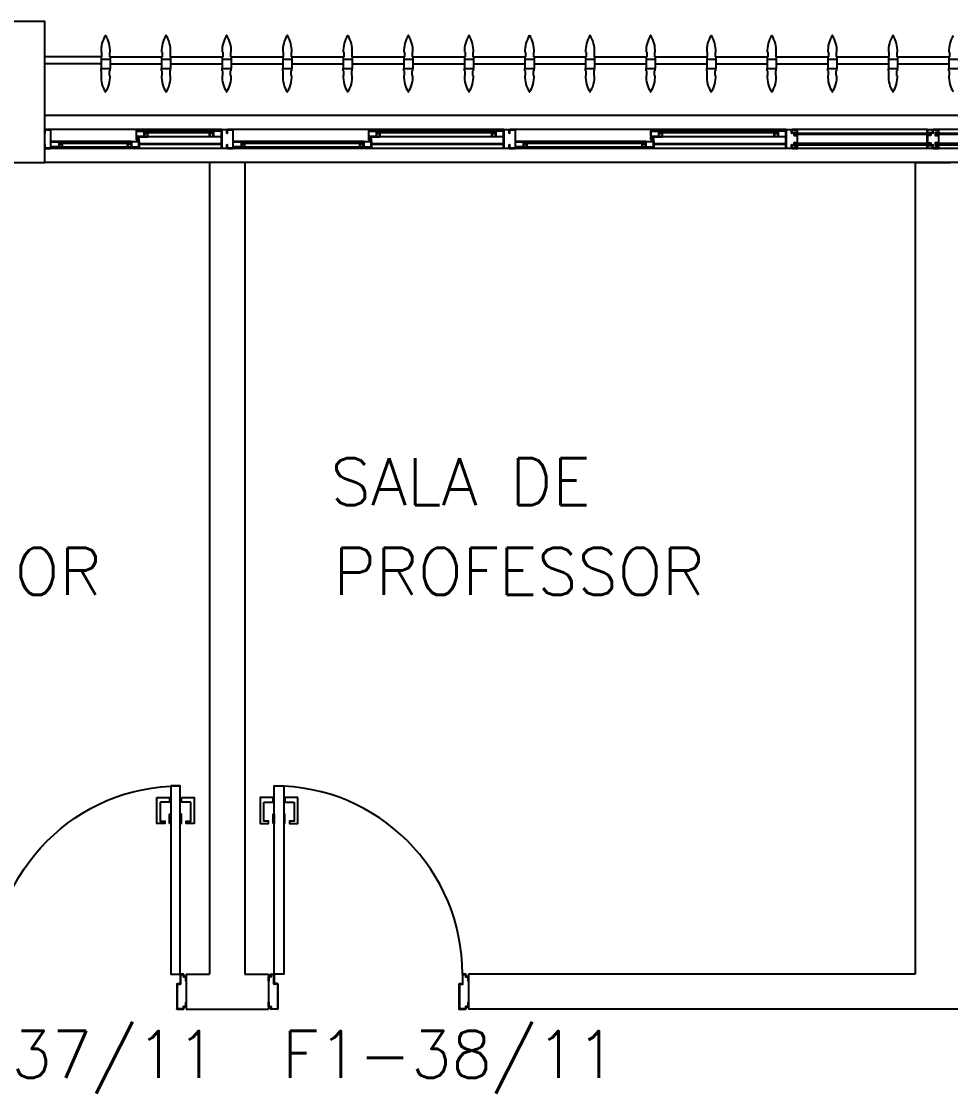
# Model space of a CAD drawing. Header units: millimetres. Extents: x 2801 to 3319, y 1187 to 1422.
# Drawn here: x 3009.075 to 3013.025, y 1325.842 to 1330.4 of the extents above; entities that cross this region are included whole.
import ezdxf

# ---------------------------------------------------------------- set-up
doc = ezdxf.new("R2010")
doc.units = ezdxf.units.MM
for name, color, linetype in [('AR-ALV', 2, 'Continuous'), ('AR-BRISES', 1, 'Continuous'), ('AR-ESQ', 1, 'Continuous'), ('AR-ESTC', 3, 'Continuous'), ('AR-PEITORIL', 1, 'Continuous'), ('AR-PORTA', 1, 'Continuous'), ('BR-PAINEL', 1, 'Continuous'), ('BR-SUPORTE', 1, 'Continuous'), ('DT-ESQ-BAGUETE-C', 2, 'Continuous'), ('DT-ESQ-BAGUETE-V', 1, 'Continuous'), ('DT-ESQ-CHAPA DOBRADA-V', 1, 'Continuous'), ('DT-ESQ-MARCO-V', 1, 'Continuous'), ('DT-ESQ-PERFIL CADEIRA-C', 2, 'Continuous'), ('DT-ESQ-PERFIL CADEIRA-V', 1, 'Continuous'), ('DT-ESQ-PERFIL U SIMPLES-C', 2, 'Continuous'), ('DT-ESQ-PERFIL U-C', 2, 'Continuous'), ('DT-ESQ-PERFIL U-V', 1, 'Continuous'), ('DT-ESQ-VIDRO-C', 2, 'Continuous'), ('DT-ESQ-VIDRO-V', 2, 'Continuous'), ('ENDEREÇO', 2, 'Continuous'), ('maçaneta', 1, 'Continuous'), ('mov', 1, 'Continuous'), ('PM-PERFIL U-C', 2, 'Continuous'), ('pm1', 2, 'Continuous'), ('TEXTO', 2, 'Continuous')]:
    doc.layers.add(name, color=color, linetype=linetype)
doc.styles.add('UNB-100', font='simplex.shx', dxfattribs={"height": 0.2})
doc.styles.add('UNB1-100', font='simplex.shx', dxfattribs={"height": 0.2})

# ---------------------------------------------------------------- blocks, each defined once
blk = doc.blocks.new('EF23-P')
at = {"layer": 'DT-ESQ-BAGUETE-C', "ltscale": 0.1}
for points in [[(2.61, -0.08), (2.5965, -0.08), (2.5965, -0.0785), (2.6095, -0.0785, 0.414214), (2.61, -0.078), (2.61, -0.067, 0.414214), (2.6095, -0.0665), (2.5965, -0.0665), (2.5965, -0.065), (2.61, -0.065, -0.414214), (2.6115, -0.0665), (2.6115, -0.0785, -0.414214)], [(3.1015, -0.08), (3.115, -0.08), (3.115, -0.0785), (3.102, -0.0785, -0.414214), (3.1015, -0.078), (3.1015, -0.067, -0.414214), (3.102, -0.0665), (3.115, -0.0665), (3.115, -0.065), (3.1015, -0.065, 0.414214), (3.1, -0.0665), (3.1, -0.0785, 0.414214)], [(3.81, -0.08), (3.7965, -0.08), (3.7965, -0.0785), (3.8095, -0.0785, 0.414214), (3.81, -0.078), (3.81, -0.067, 0.414214), (3.8095, -0.0665), (3.7965, -0.0665), (3.7965, -0.065), (3.81, -0.065, -0.414214), (3.8115, -0.0665), (3.8115, -0.0785, -0.414214)], [(4.3015, -0.08), (4.315, -0.08), (4.315, -0.0785), (4.302, -0.0785, -0.414214), (4.3015, -0.078), (4.3015, -0.067, -0.414214), (4.302, -0.0665), (4.315, -0.0665), (4.315, -0.065), (4.3015, -0.065, 0.414214), (4.3, -0.0665), (4.3, -0.0785, 0.414214)], [(4.7975, -0.08), (4.784, -0.08), (4.784, -0.0785), (4.797, -0.0785, 0.414214), (4.7975, -0.078), (4.7975, -0.067, 0.414214), (4.797, -0.0665), (4.784, -0.0665), (4.784, -0.065), (4.7975, -0.065, -0.414214), (4.799, -0.0665), (4.799, -0.0785, -0.414214)], [(5.0765, -0.08), (5.09, -0.08), (5.09, -0.0785), (5.077, -0.0785, -0.414214), (5.0765, -0.078), (5.0765, -0.067, -0.414214), (5.077, -0.0665), (5.09, -0.0665), (5.09, -0.065), (5.0765, -0.065, 0.414214), (5.075, -0.0665), (5.075, -0.0785, 0.414214)], [(2.0485, -0.125), (2.035, -0.125), (2.035, -0.1235), (2.048, -0.1235, 0.414214), (2.0485, -0.123), (2.0485, -0.112, 0.414214), (2.048, -0.1115), (2.035, -0.1115), (2.035, -0.11), (2.0485, -0.11, -0.414214), (2.05, -0.1115), (2.05, -0.1235, -0.414214)], [(2.5265, -0.125), (2.54, -0.125), (2.54, -0.1235), (2.527, -0.1235, -0.414214), (2.5265, -0.123), (2.5265, -0.112, -0.414214), (2.527, -0.1115), (2.54, -0.1115), (2.54, -0.11), (2.5265, -0.11, 0.414214), (2.525, -0.1115), (2.525, -0.1235, 0.414214)], [(3.2485, -0.125), (3.235, -0.125), (3.235, -0.1235), (3.248, -0.1235, 0.414214), (3.2485, -0.123), (3.2485, -0.112, 0.414214), (3.248, -0.1115), (3.235, -0.1115), (3.235, -0.11), (3.2485, -0.11, -0.414214), (3.25, -0.1115), (3.25, -0.1235, -0.414214)], [(3.7265, -0.125), (3.74, -0.125), (3.74, -0.1235), (3.727, -0.1235, -0.414214), (3.7265, -0.123), (3.7265, -0.112, -0.414214), (3.727, -0.1115), (3.74, -0.1115), (3.74, -0.11), (3.7265, -0.11, 0.414214), (3.725, -0.1115), (3.725, -0.1235, 0.414214)], [(4.4485, -0.125), (4.435, -0.125), (4.435, -0.1235), (4.448, -0.1235, 0.414214), (4.4485, -0.123), (4.4485, -0.112, 0.414214), (4.448, -0.1115), (4.435, -0.1115), (4.435, -0.11), (4.4485, -0.11, -0.414214), (4.45, -0.1115), (4.45, -0.1235, -0.414214)], [(4.714, -0.125), (4.7275, -0.125), (4.7275, -0.1235), (4.7145, -0.1235, -0.414214), (4.714, -0.123), (4.714, -0.112, -0.414214), (4.7145, -0.1115), (4.7275, -0.1115), (4.7275, -0.11), (4.714, -0.11, 0.414214), (4.7125, -0.1115), (4.7125, -0.1235, 0.414214)]]:
    blk.add_lwpolyline(points, format="xyb", close=True, dxfattribs=at)
at = {"layer": 'DT-ESQ-BAGUETE-V', "ltscale": 0.1}
for p, q in [((2.61, -0.065), (3.1015, -0.065)), ((3.81, -0.065), (4.3015, -0.065)), ((4.7975, -0.065), (5.0765, -0.065)), ((2.0485, -0.11), (2.5265, -0.11)), ((3.2485, -0.11), (3.7265, -0.11)), ((4.4485, -0.11), (4.714, -0.11))]:
    blk.add_line(p, q, dxfattribs=at)
at = {"layer": 'DT-ESQ-CHAPA DOBRADA-V', "ltscale": 0.1}
for p, q in [((2, -0.077), (2.5615, -0.077)), ((2, -0.08), (2.5615, -0.08)), ((3.2, -0.077), (3.7615, -0.077)), ((3.2, -0.08), (3.7615, -0.08)), ((4.4, -0.077), (4.749, -0.077)), ((4.4, -0.08), (4.749, -0.08))]:
    blk.add_line(p, q, dxfattribs=at)
at = {"layer": 'DT-ESQ-MARCO-V', "ltscale": 0.1}
for p, q in [((0.7985, -0.06), (1.3515, -0.06)), ((1.3985, -0.06), (1.9515, -0.06)), ((0.7985, -0.14), (1.3515, -0.14)), ((1.3985, -0.14), (1.9515, -0.14))]:
    blk.add_line(p, q, dxfattribs=at)
at = {"layer": 'DT-ESQ-PERFIL CADEIRA-C', "ltscale": 0.1}
for p, q in [((2.5635, -0.0885), (2.61, -0.0885)), ((3.15, -0.0885), (3.1015, -0.0885)), ((3.7635, -0.0885), (3.81, -0.0885)), ((4.35, -0.0885), (4.3015, -0.0885)), ((4.751, -0.0885), (4.7975, -0.0885)), ((5.125, -0.0885), (5.0765, -0.0885)), ((2, -0.1335), (2.0485, -0.1335)), ((2.573, -0.1335), (2.5265, -0.1335)), ((3.2, -0.1335), (3.2485, -0.1335)), ((3.773, -0.1335), (3.7265, -0.1335)), ((4.4, -0.1335), (4.4485, -0.1335)), ((4.7605, -0.1335), (4.714, -0.1335))]:
    blk.add_line(p, q, dxfattribs=at)
for points in [[(2.61, -0.087, -1), (2.61, -0.09), (2.5635, -0.09, -0.414214), (2.5615, -0.088), (2.5615, -0.067, -0.414214), (2.5635, -0.065), (2.595, -0.065, -0.414214), (2.5965, -0.0665), (2.5965, -0.087)], [(2.5965, -0.0885, -0.198913), (2.5954, -0.0881, -0.198913), (2.595, -0.087), (2.595, -0.067, 0.414214), (2.5945, -0.0665), (2.5635, -0.0665, 0.414214), (2.563, -0.067), (2.563, -0.088, 0.414214), (2.5635, -0.0885)], [(3.1015, -0.09), (3.15, -0.09), (3.15, -0.0885), (3.115, -0.0885, 0.198912), (3.1161, -0.0881, 0.198913), (3.1165, -0.087), (3.1165, -0.067, -0.414214), (3.117, -0.0665), (3.15, -0.0665), (3.15, -0.065), (3.1165, -0.065, 0.414214), (3.115, -0.0665), (3.115, -0.0785), (3.115, -0.08), (3.115, -0.087), (3.1015, -0.087, 1)], [(3.81, -0.087, -1), (3.81, -0.09), (3.7635, -0.09, -0.414214), (3.7615, -0.088), (3.7615, -0.067, -0.414214), (3.7635, -0.065), (3.795, -0.065, -0.414214), (3.7965, -0.0665), (3.7965, -0.087)], [(3.7965, -0.0885, -0.198913), (3.7954, -0.0881, -0.198913), (3.795, -0.087), (3.795, -0.067, 0.414214), (3.7945, -0.0665), (3.7635, -0.0665, 0.414214), (3.763, -0.067), (3.763, -0.088, 0.414214), (3.7635, -0.0885)], [(4.3015, -0.09), (4.35, -0.09), (4.35, -0.0885), (4.315, -0.0885, 0.198912), (4.3161, -0.0881, 0.198913), (4.3165, -0.087), (4.3165, -0.067, -0.414214), (4.317, -0.0665), (4.35, -0.0665), (4.35, -0.065), (4.3165, -0.065, 0.414214), (4.315, -0.0665), (4.315, -0.0785), (4.315, -0.08), (4.315, -0.087), (4.3015, -0.087, 1)], [(4.7975, -0.087, -1), (4.7975, -0.09), (4.751, -0.09, -0.414214), (4.749, -0.088), (4.749, -0.067, -0.414214), (4.751, -0.065), (4.7825, -0.065, -0.414214), (4.784, -0.0665), (4.784, -0.087)], [(4.784, -0.0885, -0.198913), (4.7829, -0.0881, -0.198913), (4.7825, -0.087), (4.7825, -0.067, 0.414214), (4.782, -0.0665), (4.751, -0.0665, 0.414214), (4.7505, -0.067), (4.7505, -0.088, 0.414214), (4.751, -0.0885)], [(5.0765, -0.09), (5.125, -0.09), (5.125, -0.0885), (5.09, -0.0885, 0.198912), (5.0911, -0.0881, 0.198913), (5.0915, -0.087), (5.0915, -0.067, -0.414214), (5.092, -0.0665), (5.125, -0.0665), (5.125, -0.065), (5.0915, -0.065, 0.414214), (5.09, -0.0665), (5.09, -0.0785), (5.09, -0.08), (5.09, -0.087), (5.0765, -0.087, 1)], [(2.0485, -0.135), (2, -0.135), (2, -0.1335), (2.035, -0.1335, -0.198912), (2.0339, -0.1331, -0.198913), (2.0335, -0.132), (2.0335, -0.112, 0.414214), (2.033, -0.1115), (2, -0.1115), (2, -0.11), (2.0335, -0.11, -0.414214), (2.035, -0.1115), (2.035, -0.1235), (2.035, -0.125), (2.035, -0.132), (2.0485, -0.132, -1)], [(2.5265, -0.132, 1), (2.5265, -0.135), (2.573, -0.135, 0.414214), (2.575, -0.133), (2.575, -0.112, 0.414214), (2.573, -0.11), (2.5415, -0.11, 0.414214), (2.54, -0.1115), (2.54, -0.132)], [(2.54, -0.1335, 0.198913), (2.5411, -0.1331, 0.198913), (2.5415, -0.132), (2.5415, -0.112, -0.414214), (2.542, -0.1115), (2.573, -0.1115, -0.414214), (2.5735, -0.112), (2.5735, -0.133, -0.414214), (2.573, -0.1335)], [(3.2485, -0.135), (3.2, -0.135), (3.2, -0.1335), (3.235, -0.1335, -0.198912), (3.2339, -0.1331, -0.198913), (3.2335, -0.132), (3.2335, -0.112, 0.414214), (3.233, -0.1115), (3.2, -0.1115), (3.2, -0.11), (3.2335, -0.11, -0.414214), (3.235, -0.1115), (3.235, -0.1235), (3.235, -0.125), (3.235, -0.132), (3.2485, -0.132, -1)], [(3.7265, -0.132, 1), (3.7265, -0.135), (3.773, -0.135, 0.414214), (3.775, -0.133), (3.775, -0.112, 0.414214), (3.773, -0.11), (3.7415, -0.11, 0.414214), (3.74, -0.1115), (3.74, -0.132)], [(3.74, -0.1335, 0.198913), (3.7411, -0.1331, 0.198913), (3.7415, -0.132), (3.7415, -0.112, -0.414214), (3.742, -0.1115), (3.773, -0.1115, -0.414214), (3.7735, -0.112), (3.7735, -0.133, -0.414214), (3.773, -0.1335)], [(4.4485, -0.135), (4.4, -0.135), (4.4, -0.1335), (4.435, -0.1335, -0.198912), (4.4339, -0.1331, -0.198913), (4.4335, -0.132), (4.4335, -0.112, 0.414214), (4.433, -0.1115), (4.4, -0.1115), (4.4, -0.11), (4.4335, -0.11, -0.414214), (4.435, -0.1115), (4.435, -0.1235), (4.435, -0.125), (4.435, -0.132), (4.4485, -0.132, -1)], [(4.714, -0.132, 1), (4.714, -0.135), (4.7605, -0.135, 0.414214), (4.7625, -0.133), (4.7625, -0.112, 0.414214), (4.7605, -0.11), (4.729, -0.11, 0.414214), (4.7275, -0.1115), (4.7275, -0.132)], [(4.7275, -0.1335, 0.198913), (4.7286, -0.1331, 0.198913), (4.729, -0.132), (4.729, -0.112, -0.414214), (4.7295, -0.1115), (4.7605, -0.1115, -0.414214), (4.761, -0.112), (4.761, -0.133, -0.414214), (4.7605, -0.1335)]]:
    blk.add_lwpolyline(points, format="xyb", close=True, dxfattribs=at)
at = {"layer": 'DT-ESQ-PERFIL CADEIRA-V', "ltscale": 0.1}
for p, q in [((2.595, -0.09), (3.1015, -0.09)), ((3.795, -0.09), (4.3015, -0.09)), ((4.7825, -0.09), (5.0765, -0.09)), ((2.0485, -0.135), (2.5265, -0.135)), ((3.2485, -0.135), (3.7265, -0.135)), ((4.4485, -0.135), (4.714, -0.135))]:
    blk.add_line(p, q, dxfattribs=at)
at = {"layer": 'DT-ESQ-PERFIL U SIMPLES-C', "ltscale": 0.1}
for points in [[(2.5635, -0.102), (2.5715, -0.102), (2.5715, -0.1005), (2.5635, -0.1005, -0.414214), (2.563, -0.1), (2.563, -0.092, -0.414214), (2.5635, -0.0915), (2.5715, -0.0915), (2.5715, -0.09), (2.5635, -0.09, 0.414214), (2.5615, -0.092), (2.5615, -0.1, 0.414214)], [(3.7635, -0.102), (3.7715, -0.102), (3.7715, -0.1005), (3.7635, -0.1005, -0.414214), (3.763, -0.1), (3.763, -0.092, -0.414214), (3.7635, -0.0915), (3.7715, -0.0915), (3.7715, -0.09), (3.7635, -0.09, 0.414214), (3.7615, -0.092), (3.7615, -0.1, 0.414214)], [(4.751, -0.102), (4.759, -0.102), (4.759, -0.1005), (4.751, -0.1005, -0.414214), (4.7505, -0.1), (4.7505, -0.092, -0.414214), (4.751, -0.0915), (4.759, -0.0915), (4.759, -0.09), (4.751, -0.09, 0.414214), (4.749, -0.092), (4.749, -0.1, 0.414214)], [(2.573, -0.098), (2.565, -0.098), (2.565, -0.0995), (2.573, -0.0995, -0.414214), (2.5735, -0.1), (2.5735, -0.108, -0.414214), (2.573, -0.1085), (2.565, -0.1085), (2.565, -0.11), (2.573, -0.11, 0.414214), (2.575, -0.108), (2.575, -0.1, 0.414214)], [(3.773, -0.098), (3.765, -0.098), (3.765, -0.0995), (3.773, -0.0995, -0.414214), (3.7735, -0.1), (3.7735, -0.108, -0.414214), (3.773, -0.1085), (3.765, -0.1085), (3.765, -0.11), (3.773, -0.11, 0.414214), (3.775, -0.108), (3.775, -0.1, 0.414214)], [(4.7605, -0.098), (4.7525, -0.098), (4.7525, -0.0995), (4.7605, -0.0995, -0.414214), (4.761, -0.1), (4.761, -0.108, -0.414214), (4.7605, -0.1085), (4.7525, -0.1085), (4.7525, -0.11), (4.7605, -0.11, 0.414214), (4.7625, -0.108), (4.7625, -0.1, 0.414214)]]:
    blk.add_lwpolyline(points, format="xyb", close=True, dxfattribs=at)
at = {"layer": 'DT-ESQ-PERFIL U-C', "ltscale": 0.1}
for points in [[(1.35, -0.1285), (1.35, -0.1385, 0.414214), (1.3515, -0.14), (1.3735, -0.14, 0.414214), (1.375, -0.1385), (1.375, -0.125), (1.3735, -0.125), (1.3735, -0.138, -0.414214), (1.373, -0.1385), (1.352, -0.1385, -0.414214), (1.3515, -0.138), (1.3515, -0.1285), (1.3645, -0.1285, 0.414214), (1.366, -0.127), (1.366, -0.117, 0.414214), (1.3645, -0.1155), (1.3515, -0.1155), (1.3515, -0.0845), (1.3645, -0.0845, 0.414214), (1.366, -0.083), (1.366, -0.073, 0.414214), (1.3645, -0.0715), (1.3515, -0.0715), (1.3515, -0.062, -0.414214), (1.352, -0.0615), (1.373, -0.0615, -0.414214), (1.3735, -0.062), (1.3735, -0.075), (1.375, -0.075), (1.375, -0.0615, 0.414214), (1.3735, -0.06), (1.3515, -0.06, 0.414214), (1.35, -0.0615), (1.35, -0.0715, 0.414214), (1.3515, -0.073), (1.3645, -0.073), (1.3645, -0.083), (1.3515, -0.083), (1.3515, -0.083, 0.414214), (1.35, -0.0845), (1.35, -0.1155, 0.414214), (1.3515, -0.117), (1.3515, -0.117), (1.3645, -0.117), (1.3645, -0.127), (1.3515, -0.127, 0.414214)], [(1.4, -0.1285), (1.4, -0.1385, -0.414214), (1.3985, -0.14), (1.3765, -0.14, -0.414214), (1.375, -0.1385), (1.375, -0.125), (1.3765, -0.125), (1.3765, -0.138, 0.414214), (1.377, -0.1385), (1.398, -0.1385, 0.414214), (1.3985, -0.138), (1.3985, -0.1285), (1.3855, -0.1285, -0.414214), (1.384, -0.127), (1.384, -0.117, -0.414214), (1.3855, -0.1155), (1.3985, -0.1155), (1.3985, -0.0845), (1.3855, -0.0845, -0.414214), (1.384, -0.083), (1.384, -0.073, -0.414214), (1.3855, -0.0715), (1.3985, -0.0715), (1.3985, -0.062, 0.414214), (1.398, -0.0615), (1.377, -0.0615, 0.414214), (1.3765, -0.062), (1.3765, -0.075), (1.375, -0.075), (1.375, -0.0615, -0.414214), (1.3765, -0.06), (1.3985, -0.06, -0.414214), (1.4, -0.0615), (1.4, -0.0715, -0.414214), (1.3985, -0.073), (1.3855, -0.073), (1.3855, -0.083), (1.3985, -0.083), (1.3985, -0.083, -0.414214), (1.4, -0.0845), (1.4, -0.1155, -0.414214), (1.3985, -0.117), (1.3985, -0.117), (1.3855, -0.117), (1.3855, -0.127), (1.3985, -0.127, -0.414214)], [(1.95, -0.1285), (1.95, -0.1385, 0.414214), (1.9515, -0.14), (1.9735, -0.14, 0.414214), (1.975, -0.1385), (1.975, -0.125), (1.9735, -0.125), (1.9735, -0.138, -0.414214), (1.973, -0.1385), (1.952, -0.1385, -0.414214), (1.9515, -0.138), (1.9515, -0.1285), (1.9645, -0.1285, 0.414214), (1.966, -0.127), (1.966, -0.117, 0.414214), (1.9645, -0.1155), (1.9515, -0.1155), (1.9515, -0.0845), (1.9645, -0.0845, 0.414214), (1.966, -0.083), (1.966, -0.073, 0.414214), (1.9645, -0.0715), (1.9515, -0.0715), (1.9515, -0.062, -0.414214), (1.952, -0.0615), (1.973, -0.0615, -0.414214), (1.9735, -0.062), (1.9735, -0.075), (1.975, -0.075), (1.975, -0.0615, 0.414214), (1.9735, -0.06), (1.9515, -0.06, 0.414214), (1.95, -0.0615), (1.95, -0.0715, 0.414214), (1.9515, -0.073), (1.9645, -0.073), (1.9645, -0.083), (1.9515, -0.083), (1.9515, -0.083, 0.414214), (1.95, -0.0845), (1.95, -0.1155, 0.414214), (1.9515, -0.117), (1.9515, -0.117), (1.9645, -0.117), (1.9645, -0.127), (1.9515, -0.127, 0.414214)], [(1.975, -0.0615, -0.414214), (1.9765, -0.06), (1.9985, -0.06, -0.414214), (2, -0.0615), (2, -0.1385, -0.414214), (1.9985, -0.14), (1.9765, -0.14, -0.414214), (1.975, -0.1385), (1.975, -0.125), (1.9765, -0.125), (1.9765, -0.138, 0.414214), (1.977, -0.1385), (1.998, -0.1385, 0.414214), (1.9985, -0.138), (1.9985, -0.062, 0.414214), (1.998, -0.0615), (1.977, -0.0615, 0.414214), (1.9765, -0.062), (1.9765, -0.075), (1.975, -0.075)], [(3.175, -0.0615, 0.414214), (3.1735, -0.06), (3.1515, -0.06, 0.414214), (3.15, -0.0615), (3.15, -0.1385, 0.414214), (3.1515, -0.14), (3.1735, -0.14, 0.414214), (3.175, -0.1385), (3.175, -0.125), (3.1735, -0.125), (3.1735, -0.138, -0.414214), (3.173, -0.1385), (3.152, -0.1385, -0.414214), (3.1515, -0.138), (3.1515, -0.062, -0.414214), (3.152, -0.0615), (3.173, -0.0615, -0.414214), (3.1735, -0.062), (3.1735, -0.075), (3.175, -0.075)], [(3.175, -0.0615, -0.414214), (3.1765, -0.06), (3.1985, -0.06, -0.414214), (3.2, -0.0615), (3.2, -0.1385, -0.414214), (3.1985, -0.14), (3.1765, -0.14, -0.414214), (3.175, -0.1385), (3.175, -0.125), (3.1765, -0.125), (3.1765, -0.138, 0.414214), (3.177, -0.1385), (3.198, -0.1385, 0.414214), (3.1985, -0.138), (3.1985, -0.062, 0.414214), (3.198, -0.0615), (3.177, -0.0615, 0.414214), (3.1765, -0.062), (3.1765, -0.075), (3.175, -0.075)], [(4.375, -0.0615, 0.414214), (4.3735, -0.06), (4.3515, -0.06, 0.414214), (4.35, -0.0615), (4.35, -0.1385, 0.414214), (4.3515, -0.14), (4.3735, -0.14, 0.414214), (4.375, -0.1385), (4.375, -0.125), (4.3735, -0.125), (4.3735, -0.138, -0.414214), (4.373, -0.1385), (4.352, -0.1385, -0.414214), (4.3515, -0.138), (4.3515, -0.062, -0.414214), (4.352, -0.0615), (4.373, -0.0615, -0.414214), (4.3735, -0.062), (4.3735, -0.075), (4.375, -0.075)], [(4.375, -0.0615, -0.414214), (4.3765, -0.06), (4.3985, -0.06, -0.414214), (4.4, -0.0615), (4.4, -0.1385, -0.414214), (4.3985, -0.14), (4.3765, -0.14, -0.414214), (4.375, -0.1385), (4.375, -0.125), (4.3765, -0.125), (4.3765, -0.138, 0.414214), (4.377, -0.1385), (4.398, -0.1385, 0.414214), (4.3985, -0.138), (4.3985, -0.062, 0.414214), (4.398, -0.0615), (4.377, -0.0615, 0.414214), (4.3765, -0.062), (4.3765, -0.075), (4.375, -0.075)], [(5.15, -0.0615, 0.414214), (5.1485, -0.06), (5.1265, -0.06, 0.414214), (5.125, -0.0615), (5.125, -0.1385, 0.414214), (5.1265, -0.14), (5.1485, -0.14, 0.414214), (5.15, -0.1385), (5.15, -0.125), (5.1485, -0.125), (5.1485, -0.138, -0.414214), (5.148, -0.1385), (5.127, -0.1385, -0.414214), (5.1265, -0.138), (5.1265, -0.062, -0.414214), (5.127, -0.0615), (5.148, -0.0615, -0.414214), (5.1485, -0.062), (5.1485, -0.075), (5.15, -0.075)]]:
    blk.add_lwpolyline(points, format="xyb", close=True, dxfattribs=at)
at = {"layer": 'DT-ESQ-PERFIL U-V', "ltscale": 0.1}
for p, q in [((1.9985, -0.06), (3.1515, -0.06)), ((3.1985, -0.06), (4.3515, -0.06)), ((4.3985, -0.06), (5.1265, -0.06)), ((1.9985, -0.14), (3.1515, -0.14)), ((3.1985, -0.14), (4.3515, -0.14)), ((4.3985, -0.14), (5.1265, -0.14))]:
    blk.add_line(p, q, dxfattribs=at)
at = {"layer": 'DT-ESQ-VIDRO-C', "ltscale": 0.1}
for points in [[(1.3625, -0.081), (1.3625, -0.075), (0.7875, -0.075), (0.7875, -0.081)], [(1.9625, -0.081), (1.9625, -0.075), (1.3875, -0.075), (1.3875, -0.081)], [(3.1125, -0.085), (3.1125, -0.082), (2.599, -0.082), (2.599, -0.085)], [(4.3125, -0.085), (4.3125, -0.082), (3.799, -0.082), (3.799, -0.085)], [(5.0875, -0.085), (5.0875, -0.082), (4.7865, -0.082), (4.7865, -0.085)], [(2.038, -0.13), (2.038, -0.127), (2.537, -0.127), (2.537, -0.13)], [(3.238, -0.13), (3.238, -0.127), (3.737, -0.127), (3.737, -0.13)], [(4.438, -0.13), (4.438, -0.127), (4.7245, -0.127), (4.7245, -0.13)]]:
    blk.add_lwpolyline(points, close=True, dxfattribs=at)
at = {"layer": 'DT-ESQ-VIDRO-V', "ltscale": 0.1}
for points in [[(1.3625, -0.119), (1.3625, -0.125), (0.7875, -0.125), (0.7875, -0.119)], [(1.9625, -0.119), (1.9625, -0.125), (1.3875, -0.125), (1.3875, -0.119)]]:
    blk.add_lwpolyline(points, close=True, dxfattribs=at)
blk = doc.blocks.new('BR-MODULO8')
at = {"layer": 'BR-PAINEL'}
for p, q in [((-4.9117, 0.27), (-4.9092, 0.27)), ((-4.9117, 0.25), (-4.9117, 0.24)), ((-4.9117, 0.25), (-4.9092, 0.25)), ((-4.9117, 0.24), (-4.8733, 0.24)), ((-4.9117, 0.24), (-4.9117, 0.2)), ((-4.9092, 0.27), (-4.9092, 0.25)), ((-4.8758, 0.27), (-4.8758, 0.25)), ((-4.8733, 0.27), (-4.8758, 0.27)), ((-4.8733, 0.25), (-4.8758, 0.25)), ((-4.8733, 0.25), (-4.8733, 0.24)), ((-4.8733, 0.24), (-4.8733, 0.2)), ((-4.6542, 0.27), (-4.6517, 0.27)), ((-4.6542, 0.25), (-4.6542, 0.24)), ((-4.6542, 0.25), (-4.6517, 0.25)), ((-4.6542, 0.24), (-4.6158, 0.24)), ((-4.6542, 0.24), (-4.6542, 0.2)), ((-4.6517, 0.27), (-4.6517, 0.25)), ((-4.6183, 0.27), (-4.6183, 0.25)), ((-4.6158, 0.27), (-4.6183, 0.27)), ((-4.6158, 0.25), (-4.6183, 0.25)), ((-4.6158, 0.25), (-4.6158, 0.24)), ((-4.6158, 0.24), (-4.6158, 0.2)), ((-4.3967, 0.27), (-4.3942, 0.27)), ((-4.3967, 0.25), (-4.3967, 0.24)), ((-4.3967, 0.25), (-4.3942, 0.25)), ((-4.3967, 0.24), (-4.3583, 0.24)), ((-4.3967, 0.24), (-4.3967, 0.2)), ((-4.3942, 0.27), (-4.3942, 0.25)), ((-4.3608, 0.27), (-4.3608, 0.25)), ((-4.3583, 0.27), (-4.3608, 0.27)), ((-4.3583, 0.25), (-4.3608, 0.25)), ((-4.3583, 0.25), (-4.3583, 0.24)), ((-4.3583, 0.24), (-4.3583, 0.2)), ((-4.1392, 0.27), (-4.1367, 0.27)), ((-4.1392, 0.25), (-4.1392, 0.24)), ((-4.1392, 0.25), (-4.1367, 0.25)), ((-4.1392, 0.24), (-4.1008, 0.24)), ((-4.1392, 0.24), (-4.1392, 0.2)), ((-4.1367, 0.27), (-4.1367, 0.25)), ((-4.1033, 0.27), (-4.1033, 0.25)), ((-4.1008, 0.27), (-4.1033, 0.27)), ((-4.1008, 0.25), (-4.1033, 0.25)), ((-4.1008, 0.25), (-4.1008, 0.24)), ((-4.1008, 0.24), (-4.1008, 0.2)), ((-3.8817, 0.27), (-3.8792, 0.27)), ((-3.8817, 0.25), (-3.8817, 0.24)), ((-3.8817, 0.25), (-3.8792, 0.25)), ((-3.8817, 0.24), (-3.8433, 0.24)), ((-3.8817, 0.24), (-3.8817, 0.2)), ((-3.8792, 0.27), (-3.8792, 0.25)), ((-3.8458, 0.27), (-3.8458, 0.25)), ((-3.8433, 0.27), (-3.8458, 0.27)), ((-3.8433, 0.25), (-3.8458, 0.25)), ((-3.8433, 0.25), (-3.8433, 0.24)), ((-3.8433, 0.24), (-3.8433, 0.2)), ((-3.6242, 0.27), (-3.6217, 0.27)), ((-3.6242, 0.25), (-3.6242, 0.24)), ((-3.6242, 0.25), (-3.6217, 0.25)), ((-3.6242, 0.24), (-3.5858, 0.24)), ((-3.6242, 0.24), (-3.6242, 0.2)), ((-3.6217, 0.27), (-3.6217, 0.25)), ((-3.5883, 0.27), (-3.5883, 0.25)), ((-3.5858, 0.27), (-3.5883, 0.27)), ((-3.5858, 0.25), (-3.5883, 0.25)), ((-3.5858, 0.25), (-3.5858, 0.24)), ((-3.5858, 0.24), (-3.5858, 0.2)), ((-3.3667, 0.27), (-3.3642, 0.27)), ((-3.3667, 0.25), (-3.3667, 0.24)), ((-3.3667, 0.25), (-3.3642, 0.25)), ((-3.3667, 0.24), (-3.3283, 0.24)), ((-3.3667, 0.24), (-3.3667, 0.2)), ((-3.3642, 0.27), (-3.3642, 0.25)), ((-3.3308, 0.27), (-3.3308, 0.25)), ((-3.3283, 0.27), (-3.3308, 0.27)), ((-3.3283, 0.25), (-3.3308, 0.25)), ((-3.3283, 0.25), (-3.3283, 0.24)), ((-3.3283, 0.24), (-3.3283, 0.2)), ((-3.1092, 0.27), (-3.1067, 0.27)), ((-3.1092, 0.25), (-3.1092, 0.24)), ((-3.1092, 0.25), (-3.1067, 0.25)), ((-3.1092, 0.24), (-3.0708, 0.24)), ((-3.1092, 0.24), (-3.1092, 0.2)), ((-3.1067, 0.27), (-3.1067, 0.25)), ((-3.0733, 0.27), (-3.0733, 0.25)), ((-3.0708, 0.27), (-3.0733, 0.27)), ((-3.0708, 0.25), (-3.0733, 0.25)), ((-3.0708, 0.25), (-3.0708, 0.24)), ((-3.0708, 0.24), (-3.0708, 0.2)), ((-2.8517, 0.27), (-2.8492, 0.27)), ((-2.8517, 0.25), (-2.8517, 0.24)), ((-2.8517, 0.25), (-2.8492, 0.25)), ((-2.8517, 0.24), (-2.8133, 0.24)), ((-2.8517, 0.24), (-2.8517, 0.2)), ((-2.8492, 0.27), (-2.8492, 0.25)), ((-2.8158, 0.27), (-2.8158, 0.25)), ((-2.8133, 0.27), (-2.8158, 0.27)), ((-2.8133, 0.25), (-2.8158, 0.25)), ((-2.8133, 0.25), (-2.8133, 0.24)), ((-2.8133, 0.24), (-2.8133, 0.2)), ((-2.5942, 0.27), (-2.5917, 0.27)), ((-2.5942, 0.25), (-2.5942, 0.24)), ((-2.5942, 0.25), (-2.5917, 0.25)), ((-2.5942, 0.24), (-2.5558, 0.24)), ((-2.5942, 0.24), (-2.5942, 0.2)), ((-2.5917, 0.27), (-2.5917, 0.25)), ((-2.5583, 0.27), (-2.5583, 0.25)), ((-2.5558, 0.27), (-2.5583, 0.27)), ((-2.5558, 0.25), (-2.5583, 0.25)), ((-2.5558, 0.25), (-2.5558, 0.24)), ((-2.5558, 0.24), (-2.5558, 0.2)), ((-2.3367, 0.27), (-2.3342, 0.27)), ((-2.3367, 0.25), (-2.3367, 0.24)), ((-2.3367, 0.25), (-2.3342, 0.25)), ((-2.3367, 0.24), (-2.2983, 0.24)), ((-2.3367, 0.24), (-2.3367, 0.2)), ((-2.3342, 0.27), (-2.3342, 0.25)), ((-2.3008, 0.27), (-2.3008, 0.25)), ((-2.2983, 0.27), (-2.3008, 0.27)), ((-2.2983, 0.25), (-2.3008, 0.25)), ((-2.2983, 0.25), (-2.2983, 0.24)), ((-2.2983, 0.24), (-2.2983, 0.2)), ((-2.0792, 0.27), (-2.0767, 0.27)), ((-2.0792, 0.25), (-2.0792, 0.24)), ((-2.0792, 0.25), (-2.0767, 0.25)), ((-2.0792, 0.24), (-2.0408, 0.24)), ((-2.0792, 0.24), (-2.0792, 0.2)), ((-2.0767, 0.27), (-2.0767, 0.25)), ((-2.0433, 0.27), (-2.0433, 0.25)), ((-2.0408, 0.27), (-2.0433, 0.27)), ((-2.0408, 0.25), (-2.0433, 0.25)), ((-2.0408, 0.25), (-2.0408, 0.24)), ((-2.0408, 0.24), (-2.0408, 0.2)), ((-1.8217, 0.27), (-1.8192, 0.27)), ((-1.8217, 0.25), (-1.8217, 0.24)), ((-1.8217, 0.25), (-1.8192, 0.25)), ((-1.8217, 0.24), (-1.7833, 0.24)), ((-1.8217, 0.24), (-1.8217, 0.2)), ((-1.8192, 0.27), (-1.8192, 0.25)), ((-1.7858, 0.27), (-1.7858, 0.25)), ((-1.7833, 0.27), (-1.7858, 0.27)), ((-1.7833, 0.25), (-1.7858, 0.25)), ((-1.7833, 0.25), (-1.7833, 0.24)), ((-1.7833, 0.24), (-1.7833, 0.2)), ((-1.5642, 0.27), (-1.5617, 0.27)), ((-1.5642, 0.25), (-1.5642, 0.24)), ((-1.5642, 0.25), (-1.5617, 0.25)), ((-1.5642, 0.24), (-1.5258, 0.24)), ((-1.5642, 0.24), (-1.5642, 0.2)), ((-1.5617, 0.27), (-1.5617, 0.25)), ((-1.5283, 0.27), (-1.5283, 0.25)), ((-1.5258, 0.27), (-1.5283, 0.27)), ((-1.5258, 0.25), (-1.5283, 0.25)), ((-1.5258, 0.25), (-1.5258, 0.24)), ((-1.5258, 0.24), (-1.5258, 0.2)), ((-1.3067, 0.27), (-1.3042, 0.27)), ((-1.3067, 0.25), (-1.3067, 0.24)), ((-1.3067, 0.25), (-1.3042, 0.25)), ((-1.3067, 0.24), (-1.2683, 0.24)), ((-1.3067, 0.24), (-1.3067, 0.2)), ((-1.3042, 0.27), (-1.3042, 0.25)), ((-4.9117, 0.2), (-4.8733, 0.2)), ((-4.9117, 0.19), (-4.9117, 0.2)), ((-4.9117, 0.19), (-4.9092, 0.19)), ((-4.9092, 0.17), (-4.9092, 0.19)), ((-4.8733, 0.19), (-4.8758, 0.19)), ((-4.8758, 0.17), (-4.8758, 0.19)), ((-4.8733, 0.19), (-4.8733, 0.2)), ((-4.6542, 0.2), (-4.6158, 0.2)), ((-4.6542, 0.19), (-4.6542, 0.2)), ((-4.6542, 0.19), (-4.6517, 0.19)), ((-4.6517, 0.17), (-4.6517, 0.19)), ((-4.6158, 0.19), (-4.6183, 0.19)), ((-4.6183, 0.17), (-4.6183, 0.19)), ((-4.6158, 0.19), (-4.6158, 0.2)), ((-4.3967, 0.2), (-4.3583, 0.2)), ((-4.3967, 0.19), (-4.3967, 0.2)), ((-4.3967, 0.19), (-4.3942, 0.19)), ((-4.3942, 0.17), (-4.3942, 0.19)), ((-4.3583, 0.19), (-4.3608, 0.19)), ((-4.3608, 0.17), (-4.3608, 0.19)), ((-4.3583, 0.19), (-4.3583, 0.2)), ((-4.1392, 0.2), (-4.1008, 0.2)), ((-4.1392, 0.19), (-4.1392, 0.2)), ((-4.1392, 0.19), (-4.1367, 0.19)), ((-4.1367, 0.17), (-4.1367, 0.19)), ((-4.1008, 0.19), (-4.1033, 0.19)), ((-4.1033, 0.17), (-4.1033, 0.19)), ((-4.1008, 0.19), (-4.1008, 0.2)), ((-3.8817, 0.2), (-3.8433, 0.2)), ((-3.8817, 0.19), (-3.8817, 0.2)), ((-3.8817, 0.19), (-3.8792, 0.19)), ((-3.8792, 0.17), (-3.8792, 0.19)), ((-3.8433, 0.19), (-3.8458, 0.19)), ((-3.8458, 0.17), (-3.8458, 0.19)), ((-3.8433, 0.19), (-3.8433, 0.2)), ((-3.6242, 0.2), (-3.5858, 0.2)), ((-3.6242, 0.19), (-3.6242, 0.2)), ((-3.6242, 0.19), (-3.6217, 0.19)), ((-3.6217, 0.17), (-3.6217, 0.19)), ((-3.5858, 0.19), (-3.5883, 0.19)), ((-3.5883, 0.17), (-3.5883, 0.19)), ((-3.5858, 0.19), (-3.5858, 0.2)), ((-3.3667, 0.2), (-3.3283, 0.2)), ((-3.3667, 0.19), (-3.3667, 0.2)), ((-3.3667, 0.19), (-3.3642, 0.19)), ((-3.3642, 0.17), (-3.3642, 0.19)), ((-3.3283, 0.19), (-3.3308, 0.19)), ((-3.3308, 0.17), (-3.3308, 0.19)), ((-3.3283, 0.19), (-3.3283, 0.2)), ((-3.1092, 0.2), (-3.0708, 0.2)), ((-3.1092, 0.19), (-3.1092, 0.2)), ((-3.1092, 0.19), (-3.1067, 0.19)), ((-3.1067, 0.17), (-3.1067, 0.19)), ((-3.0708, 0.19), (-3.0733, 0.19)), ((-3.0733, 0.17), (-3.0733, 0.19)), ((-3.0708, 0.19), (-3.0708, 0.2)), ((-2.8517, 0.2), (-2.8133, 0.2)), ((-2.8517, 0.19), (-2.8517, 0.2)), ((-2.8517, 0.19), (-2.8492, 0.19)), ((-2.8492, 0.17), (-2.8492, 0.19)), ((-2.8133, 0.19), (-2.8158, 0.19)), ((-2.8158, 0.17), (-2.8158, 0.19)), ((-2.8133, 0.19), (-2.8133, 0.2)), ((-2.5942, 0.2), (-2.5558, 0.2)), ((-2.5942, 0.19), (-2.5942, 0.2)), ((-2.5942, 0.19), (-2.5917, 0.19)), ((-2.5917, 0.17), (-2.5917, 0.19)), ((-2.5558, 0.19), (-2.5583, 0.19)), ((-2.5583, 0.17), (-2.5583, 0.19)), ((-2.5558, 0.19), (-2.5558, 0.2)), ((-2.3367, 0.2), (-2.2983, 0.2)), ((-2.3367, 0.19), (-2.3367, 0.2)), ((-2.3367, 0.19), (-2.3342, 0.19)), ((-2.3342, 0.17), (-2.3342, 0.19)), ((-2.2983, 0.19), (-2.3008, 0.19)), ((-2.3008, 0.17), (-2.3008, 0.19)), ((-2.2983, 0.19), (-2.2983, 0.2)), ((-2.0792, 0.2), (-2.0408, 0.2)), ((-2.0792, 0.19), (-2.0792, 0.2)), ((-2.0792, 0.19), (-2.0767, 0.19)), ((-2.0767, 0.17), (-2.0767, 0.19)), ((-2.0408, 0.19), (-2.0433, 0.19)), ((-2.0433, 0.17), (-2.0433, 0.19)), ((-2.0408, 0.19), (-2.0408, 0.2)), ((-1.8217, 0.2), (-1.7833, 0.2)), ((-1.8217, 0.19), (-1.8217, 0.2)), ((-1.8217, 0.19), (-1.8192, 0.19)), ((-1.8192, 0.17), (-1.8192, 0.19)), ((-1.7833, 0.19), (-1.7858, 0.19)), ((-1.7858, 0.17), (-1.7858, 0.19)), ((-1.7833, 0.19), (-1.7833, 0.2)), ((-1.5642, 0.2), (-1.5258, 0.2)), ((-1.5642, 0.19), (-1.5642, 0.2)), ((-1.5642, 0.19), (-1.5617, 0.19)), ((-1.5617, 0.17), (-1.5617, 0.19)), ((-1.5258, 0.19), (-1.5283, 0.19)), ((-1.5283, 0.17), (-1.5283, 0.19)), ((-1.5258, 0.19), (-1.5258, 0.2)), ((-1.3067, 0.2), (-1.2683, 0.2)), ((-1.3067, 0.19), (-1.3067, 0.2)), ((-1.3067, 0.19), (-1.3042, 0.19)), ((-1.3042, 0.17), (-1.3042, 0.19)), ((-4.9117, 0.17), (-4.9092, 0.17)), ((-4.8733, 0.17), (-4.8758, 0.17)), ((-4.6542, 0.17), (-4.6517, 0.17)), ((-4.6158, 0.17), (-4.6183, 0.17)), ((-4.3967, 0.17), (-4.3942, 0.17)), ((-4.3583, 0.17), (-4.3608, 0.17)), ((-4.1392, 0.17), (-4.1367, 0.17)), ((-4.1008, 0.17), (-4.1033, 0.17)), ((-3.8817, 0.17), (-3.8792, 0.17)), ((-3.8433, 0.17), (-3.8458, 0.17)), ((-3.6242, 0.17), (-3.6217, 0.17)), ((-3.5858, 0.17), (-3.5883, 0.17)), ((-3.3667, 0.17), (-3.3642, 0.17)), ((-3.3283, 0.17), (-3.3308, 0.17)), ((-3.1092, 0.17), (-3.1067, 0.17)), ((-3.0708, 0.17), (-3.0733, 0.17)), ((-2.8517, 0.17), (-2.8492, 0.17)), ((-2.8133, 0.17), (-2.8158, 0.17)), ((-2.5942, 0.17), (-2.5917, 0.17)), ((-2.5558, 0.17), (-2.5583, 0.17)), ((-2.3367, 0.17), (-2.3342, 0.17)), ((-2.2983, 0.17), (-2.3008, 0.17)), ((-2.0792, 0.17), (-2.0767, 0.17)), ((-2.0408, 0.17), (-2.0433, 0.17)), ((-1.8217, 0.17), (-1.8192, 0.17)), ((-1.7833, 0.17), (-1.7858, 0.17)), ((-1.5642, 0.17), (-1.5617, 0.17)), ((-1.5258, 0.17), (-1.5283, 0.17)), ((-1.3067, 0.17), (-1.3042, 0.17))]:
    blk.add_line(p, q, dxfattribs=at)
for centre, radius, start, end in [((-4.7867, 0.2739), 0.1251, 148.4721, 181.772), ((-4.8925, 0.3387), 0.001, 37.1012, 142.8988), ((-4.9983, 0.2739), 0.1251, 358.228, 31.5279), ((-4.5292, 0.2739), 0.1251, 148.4721, 181.772), ((-4.635, 0.3387), 0.001, 37.1012, 142.8988), ((-4.7408, 0.2739), 0.1251, 358.228, 31.5279), ((-4.2717, 0.2739), 0.1251, 148.4721, 181.772), ((-4.3775, 0.3387), 0.001, 37.1012, 142.8988), ((-4.4833, 0.2739), 0.1251, 358.228, 31.5279), ((-4.0142, 0.2739), 0.1251, 148.4721, 181.772), ((-4.12, 0.3387), 0.001, 37.1012, 142.8988), ((-4.2258, 0.2739), 0.1251, 358.228, 31.5279), ((-3.7567, 0.2739), 0.1251, 148.4721, 181.772), ((-3.8625, 0.3387), 0.001, 37.1012, 142.8988), ((-3.9683, 0.2739), 0.1251, 358.228, 31.5279), ((-3.4992, 0.2739), 0.1251, 148.4721, 181.772), ((-3.605, 0.3387), 0.001, 37.1012, 142.8988), ((-3.7108, 0.2739), 0.1251, 358.228, 31.5279), ((-3.2417, 0.2739), 0.1251, 148.4721, 181.772), ((-3.3475, 0.3387), 0.001, 37.1012, 142.8988), ((-3.4533, 0.2739), 0.1251, 358.228, 31.5279), ((-2.9842, 0.2739), 0.1251, 148.4721, 181.772), ((-3.09, 0.3387), 0.001, 37.1012, 142.8988), ((-3.1958, 0.2739), 0.1251, 358.228, 31.5279), ((-2.7267, 0.2739), 0.1251, 148.4721, 181.772), ((-2.8325, 0.3387), 0.001, 37.1012, 142.8988), ((-2.9383, 0.2739), 0.1251, 358.228, 31.5279), ((-2.4692, 0.2739), 0.1251, 148.4721, 181.772), ((-2.575, 0.3387), 0.001, 37.1012, 142.8988), ((-2.6808, 0.2739), 0.1251, 358.228, 31.5279), ((-2.2117, 0.2739), 0.1251, 148.4721, 181.772), ((-2.3175, 0.3387), 0.001, 37.1012, 142.8988), ((-2.4233, 0.2739), 0.1251, 358.228, 31.5279), ((-1.9542, 0.2739), 0.1251, 148.4721, 181.772), ((-2.06, 0.3387), 0.001, 37.1012, 142.8988), ((-2.1658, 0.2739), 0.1251, 358.228, 31.5279), ((-1.6967, 0.2739), 0.1251, 148.4721, 181.772), ((-1.8025, 0.3387), 0.001, 37.1012, 142.8988), ((-1.9083, 0.2739), 0.1251, 358.228, 31.5279), ((-1.4392, 0.2739), 0.1251, 148.4721, 181.772), ((-1.545, 0.3387), 0.001, 37.1012, 142.8988), ((-1.6508, 0.2739), 0.1251, 358.228, 31.5279), ((-1.1817, 0.2739), 0.1251, 148.4721, 181.772), ((-4.7867, 0.1661), 0.1251, 178.228, 211.5279), ((-4.9983, 0.1661), 0.1251, 328.4721, 1.772), ((-4.5292, 0.1661), 0.1251, 178.228, 211.5279), ((-4.7408, 0.1661), 0.1251, 328.4721, 1.772), ((-4.2717, 0.1661), 0.1251, 178.228, 211.5279), ((-4.4833, 0.1661), 0.1251, 328.4721, 1.772), ((-4.0142, 0.1661), 0.1251, 178.228, 211.5279), ((-4.2258, 0.1661), 0.1251, 328.4721, 1.772), ((-3.7567, 0.1661), 0.1251, 178.228, 211.5279), ((-3.9683, 0.1661), 0.1251, 328.4721, 1.772), ((-3.4992, 0.1661), 0.1251, 178.228, 211.5279), ((-3.7108, 0.1661), 0.1251, 328.4721, 1.772), ((-3.2417, 0.1661), 0.1251, 178.228, 211.5279), ((-3.4533, 0.1661), 0.1251, 328.4721, 1.772), ((-2.9842, 0.1661), 0.1251, 178.228, 211.5279), ((-3.1958, 0.1661), 0.1251, 328.4721, 1.772), ((-2.7267, 0.1661), 0.1251, 178.228, 211.5279), ((-2.9383, 0.1661), 0.1251, 328.4721, 1.772), ((-2.4692, 0.1661), 0.1251, 178.228, 211.5279), ((-2.6808, 0.1661), 0.1251, 328.4721, 1.772), ((-2.2117, 0.1661), 0.1251, 178.228, 211.5279), ((-2.4233, 0.1661), 0.1251, 328.4721, 1.772), ((-1.9542, 0.1661), 0.1251, 178.228, 211.5279), ((-2.1658, 0.1661), 0.1251, 328.4721, 1.772), ((-1.6967, 0.1661), 0.1251, 178.228, 211.5279), ((-1.9083, 0.1661), 0.1251, 328.4721, 1.772), ((-1.4392, 0.1661), 0.1251, 178.228, 211.5279), ((-1.6508, 0.1661), 0.1251, 328.4721, 1.772), ((-1.1817, 0.1661), 0.1251, 178.228, 211.5279), ((-4.8925, 0.1013), 0.001, 217.1012, 322.8988), ((-4.635, 0.1013), 0.001, 217.1012, 322.8988), ((-4.3775, 0.1013), 0.001, 217.1012, 322.8988), ((-4.12, 0.1013), 0.001, 217.1012, 322.8988), ((-3.8625, 0.1013), 0.001, 217.1012, 322.8988), ((-3.605, 0.1013), 0.001, 217.1012, 322.8988), ((-3.3475, 0.1013), 0.001, 217.1012, 322.8988), ((-3.09, 0.1013), 0.001, 217.1012, 322.8988), ((-2.8325, 0.1013), 0.001, 217.1012, 322.8988), ((-2.575, 0.1013), 0.001, 217.1012, 322.8988), ((-2.3175, 0.1013), 0.001, 217.1012, 322.8988), ((-2.06, 0.1013), 0.001, 217.1012, 322.8988), ((-1.8025, 0.1013), 0.001, 217.1012, 322.8988), ((-1.545, 0.1013), 0.001, 217.1012, 322.8988)]:
    blk.add_arc(centre, radius, start, end, dxfattribs=at)
at = {"layer": 'BR-SUPORTE'}
for p, q in [((-4.9117, 0.25), (-5.15, 0.25)), ((-4.8733, 0.25), (-4.6517, 0.25)), ((-4.6158, 0.25), (-4.3942, 0.25)), ((-4.3583, 0.25), (-4.1367, 0.25)), ((-4.1008, 0.25), (-3.8792, 0.25)), ((-3.8433, 0.25), (-3.6217, 0.25)), ((-3.5858, 0.25), (-3.3642, 0.25)), ((-3.3283, 0.25), (-3.1067, 0.25)), ((-3.0708, 0.25), (-2.8492, 0.25)), ((-2.8133, 0.25), (-2.5917, 0.25)), ((-2.5558, 0.25), (-2.3342, 0.25)), ((-2.2983, 0.25), (-2.0767, 0.25)), ((-2.0408, 0.25), (-1.8192, 0.25)), ((-1.7833, 0.25), (-1.5617, 0.25)), ((-1.5258, 0.25), (-1.3042, 0.25)), ((-4.9117, 0.22), (-5.15, 0.22)), ((-4.8733, 0.22), (-4.6542, 0.22)), ((-4.6158, 0.22), (-4.3967, 0.22)), ((-4.3583, 0.22), (-4.1392, 0.22)), ((-4.1008, 0.22), (-3.8817, 0.22)), ((-3.8433, 0.22), (-3.6242, 0.22)), ((-3.5858, 0.22), (-3.3667, 0.22)), ((-3.3283, 0.22), (-3.1092, 0.22)), ((-3.0708, 0.22), (-2.8517, 0.22)), ((-2.8133, 0.22), (-2.5942, 0.22)), ((-2.5558, 0.22), (-2.3367, 0.22)), ((-2.2983, 0.22), (-2.0792, 0.22)), ((-2.0408, 0.22), (-1.8217, 0.22)), ((-1.7833, 0.22), (-1.5642, 0.22)), ((-1.5258, 0.22), (-1.3067, 0.22))]:
    blk.add_line(p, q, dxfattribs=at)
blk = doc.blocks.new('PM3')
at = {"layer": 'maçaneta'}
for points in [[(0.02, 0.825), (-0.035, 0.825), (-0.035, 0.715), (0, 0.715), (0, 0.725), (-0.02, 0.725), (-0.02, 0.8035, -0.414214), (-0.0185, 0.805), (0.02, 0.805)], [(0.125, 0.825), (0.07, 0.825), (0.07, 0.805), (0.1085, 0.805, -0.414214), (0.11, 0.8035), (0.11, 0.725), (0.09, 0.725), (0.09, 0.715), (0.125, 0.715)]]:
    blk.add_lwpolyline(points, format="xyb", close=True, dxfattribs=at)
for points in [[(0.02, 0.715), (0.02, 0.755), (0.025, 0.755), (0.025, 0.715)], [(0.07, 0.715), (0.07, 0.755), (0.065, 0.755), (0.065, 0.715)]]:
    blk.add_lwpolyline(points, close=True, dxfattribs=at)
at = {"layer": 'mov'}
blk.add_arc((0.025, 0.075), 0.8, 0, 90, dxfattribs=at)
at = {"layer": 'PM-PERFIL U-C'}
for p, q in [((0, 0.045), (0, 0.0635)), ((0.0015, 0.065), (0.01, 0.065)), ((0.002, 0.063), (0.002, 0.045)), ((0.0105, 0.063), (0.002, 0.063)), ((0.01, 0.065), (0.01, 0.0735)), ((0.0115, 0.075), (0.0235, 0.075)), ((0.012, 0.073), (0.012, 0.0645)), ((0.023, 0.073), (0.012, 0.073)), ((0.023, 0.0335), (0.023, 0.073)), ((0.025, 0.0735), (0.025, 0.034)), ((0.825, 0.0735), (0.825, 0.034)), ((0.8385, 0.075), (0.8265, 0.075)), ((0.827, 0.073), (0.838, 0.073)), ((0.827, 0.0335), (0.827, 0.073)), ((0.838, 0.073), (0.838, 0.0645)), ((0.8395, 0.063), (0.848, 0.063)), ((0.84, 0.065), (0.84, 0.0735)), ((0.8485, 0.065), (0.84, 0.065)), ((0.848, 0.063), (0.848, 0.045)), ((0.85, 0.045), (0.85, 0.0635)), ((0.002, 0.045), (0, 0.045)), ((0.038, 0.032), (0.0245, 0.032)), ((0.0385, 0.034), (0.025, 0.034)), ((0.038, 0.032), (0.038, -0.073)), ((0.04, 0.0325), (0.04, -0.0735)), ((0.81, 0.0325), (0.81, -0.0735)), ((0.8115, 0.034), (0.825, 0.034)), ((0.812, 0.032), (0.8255, 0.032)), ((0.812, 0.032), (0.812, -0.073)), ((0.848, 0.045), (0.85, 0.045)), ((0, -0.045), (0.002, -0.045)), ((0, -0.0635), (0, -0.045)), ((0.002, -0.045), (0.002, -0.063)), ((0.85, -0.045), (0.848, -0.045)), ((0.848, -0.045), (0.848, -0.063)), ((0.85, -0.0635), (0.85, -0.045)), ((0.01, -0.065), (0.0015, -0.065)), ((0.002, -0.063), (0.0105, -0.063)), ((0.01, -0.0735), (0.01, -0.065)), ((0.0385, -0.075), (0.0115, -0.075)), ((0.012, -0.0645), (0.012, -0.073)), ((0.012, -0.073), (0.038, -0.073)), ((0.8115, -0.075), (0.8385, -0.075)), ((0.838, -0.073), (0.812, -0.073)), ((0.838, -0.0645), (0.838, -0.073)), ((0.848, -0.063), (0.8395, -0.063)), ((0.84, -0.0735), (0.84, -0.065)), ((0.84, -0.065), (0.8485, -0.065))]:
    blk.add_line(p, q, dxfattribs=at)
for centre, start, end in [((0.0015, 0.0635), 90, 180), ((0.0115, 0.0735), 90, 180), ((0.0105, 0.0645), 270, 0), ((0.0235, 0.0735), 360, 90), ((0.8265, 0.0735), 90, 180), ((0.8395, 0.0645), 180, 270), ((0.8385, 0.0735), 0, 90), ((0.8485, 0.0635), 0, 90), ((0.0245, 0.0335), 180, 270), ((0.0385, 0.0325), 0, 90), ((0.8115, 0.0325), 90, 180), ((0.8255, 0.0335), 270, 0), ((0.0015, -0.0635), 180, 270), ((0.0115, -0.0735), 180, 270), ((0.0105, -0.0645), 0, 90), ((0.0385, -0.0735), 269.9386, 0), ((0.8115, -0.0735), 180, 270.0614), ((0.8395, -0.0645), 90, 180), ((0.8385, -0.0735), 270, 0), ((0.8485, -0.0635), 270, 0)]:
    blk.add_arc(centre, 0.0015, start, end, dxfattribs=at)
at = {"layer": 'pm1'}
blk.add_lwpolyline([(0.065, 0.875), (0.065, 0.075), (0.025, 0.075), (0.025, 0.875)], close=True, dxfattribs=at)

msp = doc.modelspace()

# ---------------------------------------------------------------- linework, layer by layer
at = {"layer": 'AR-ALV'}
for p, q in [((3009.8749, 1329.7998), (3009.8749, 1326.3498)), ((3010.0249, 1329.7998), (3009.8749, 1329.7998)), ((3010.0249, 1329.7998), (3010.0249, 1326.3498)), ((3012.8749, 1329.7998), (3012.8749, 1326.3498)), ((3012.8749, 1329.7998), (3013.0249, 1329.7998)), ((3009.7749, 1326.3498), (3009.7749, 1326.1998)), ((3009.7749, 1326.3498), (3009.8749, 1326.3498)), ((3010.0249, 1326.3498), (3010.1249, 1326.3498)), ((3010.1249, 1326.3498), (3010.1249, 1326.1998)), ((3012.8749, 1326.3498), (3010.9749, 1326.3498)), ((3010.9749, 1326.3498), (3010.9749, 1326.1998)), ((3009.7749, 1326.1998), (3010.1249, 1326.1998)), ((3014.9249, 1326.1998), (3010.9749, 1326.1998))]:
    msp.add_line(p, q, dxfattribs=at)
at = {"layer": 'AR-ESTC'}
msp.add_lwpolyline([(3008.9749, 1330.3998), (3008.9749, 1329.7998), (3009.1749, 1329.7998), (3009.1749, 1330.3998)], close=True, dxfattribs=at)
at = {"layer": 'AR-PEITORIL'}
for p, q in [((3014.3249, 1329.9998), (3009.1749, 1329.9998)), ((3014.3249, 1329.7998), (3009.1749, 1329.7998))]:
    msp.add_line(p, q, dxfattribs=at)

# ---------------------------------------------------------------- block references
at = {"layer": 'AR-BRISES'}
msp.add_blockref('BR-MODULO8', (3014.3249, 1329.9998), dxfattribs=at)
at = {"layer": 'AR-ESQ', "rotation": 180}
msp.add_blockref('EF23-P', (3014.3249, 1329.7998), dxfattribs=at)
at = {"layer": 'AR-PORTA', "xscale": -1}
msp.add_blockref('PM3', (3009.7749, 1326.2748), dxfattribs=at)
at = {"layer": 'AR-PORTA'}
msp.add_blockref('PM3', (3010.1249, 1326.2748), dxfattribs=at)

# ---------------------------------------------------------------- texts
at = {"layer": 'ENDEREÇO', "style": 'UNB1-100'}
for s, p in [('F1-37/11', (3008.4839, 1325.9082)), ('F1-38/11', (3010.1835, 1325.9082))]:
    msp.add_text(s, height=0.2, dxfattribs=at).set_placement(p)
at = {"layer": 'TEXTO', "style": 'UNB-100'}
for s, p in [('SALA DE', (3010.389, 1328.3429)), ('PROFESSOR', (3007.8387, 1327.9613)), ('PROFESSOR', (3010.4018, 1327.9613))]:
    msp.add_text(s, height=0.2, dxfattribs=at).set_placement(p)

doc.saveas('drawing.dxf')
